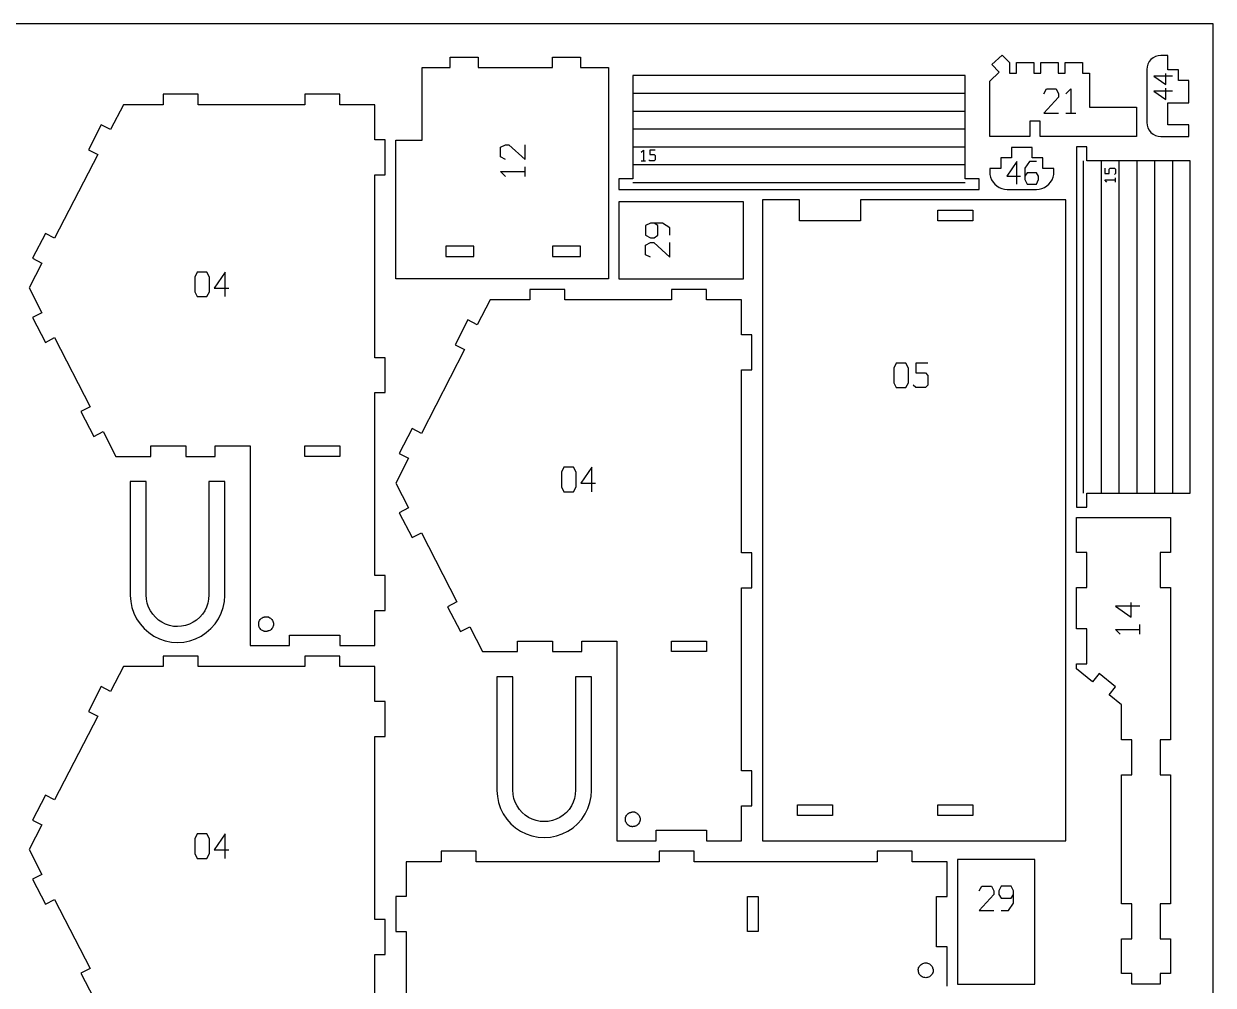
# Model space of a CAD drawing. Header units: millimetres. Extents: x 0 to 600, y 0 to 450.
# Drawn here: x 259.8 to 600, y 174.9 to 450 of the extents above; entities that cross this region are included whole.
import ezdxf

# ---------------------------------------------------------------- set-up
doc = ezdxf.new("R2010")
doc.units = ezdxf.units.MM
for name, color, linetype in [('CUT', 1, 'Continuous'), ('ENGRAVE', 5, 'Continuous'), ('SHEET', 8, 'Continuous')]:
    doc.layers.add(name, color=color, linetype=linetype)

msp = doc.modelspace()

# ---------------------------------------------------------------- linework, layer by layer
at = {"layer": 'CUT'}
for p, q in [((381.78, 440.47), (389.78, 440.47)), ((381.78, 437.47), (381.78, 440.47)), ((389.78, 440.47), (389.78, 437.47)), ((411.02, 440.47), (419.02, 440.47)), ((411.02, 437.47), (411.02, 440.47)), ((419.02, 440.47), (419.02, 437.47)), ((536.72, 438.31), (539.63, 441.06)), ((539.63, 441.06), (541.69, 438.88)), ((541.69, 438.88), (541.69, 435.88)), ((543.69, 435.88), (543.69, 438.88)), ((543.69, 438.88), (548.65, 438.88)), ((548.65, 438.88), (548.65, 435.88)), ((550.65, 435.88), (550.65, 438.88)), ((550.65, 438.88), (555.62, 438.88)), ((555.62, 438.88), (555.62, 435.88)), ((557.62, 435.88), (557.62, 438.88)), ((557.62, 438.88), (562.58, 438.88)), ((562.58, 438.88), (562.58, 435.88)), ((581.71, 439.17), (581.34, 438.48)), ((582.2, 439.78), (581.71, 439.17)), ((582.81, 440.27), (582.2, 439.78)), ((583.5, 440.64), (582.81, 440.27)), ((584.25, 440.87), (583.5, 440.64)), ((585.03, 440.95), (584.25, 440.87)), ((587.03, 440.95), (585.03, 440.95)), ((587.03, 436.81), (587.03, 440.95)), ((373.78, 437.47), (381.78, 437.47)), ((373.78, 416.7), (373.78, 437.47)), ((389.78, 437.47), (411.02, 437.47)), ((419.02, 437.47), (427.02, 437.47)), ((427.02, 437.47), (427.02, 377)), ((536.08, 433.57), (538.79, 436.13)), ((538.79, 436.13), (536.72, 438.31)), ((541.69, 435.88), (543.69, 435.88)), ((548.65, 435.88), (550.65, 435.88)), ((555.62, 435.88), (557.62, 435.88)), ((562.58, 435.88), (564.58, 435.88)), ((564.58, 435.88), (564.58, 426.13)), ((581.11, 437.73), (581.03, 436.95)), ((581.03, 436.95), (581.03, 421.77)), ((581.34, 438.48), (581.11, 437.73)), ((590.03, 436.81), (587.03, 436.81)), ((590.03, 433.81), (590.03, 436.81)), ((529.07, 435.22), (434.02, 435.22)), ((434.02, 435.22), (434.02, 405.63)), ((529.07, 405.63), (529.07, 435.22)), ((536.08, 417.77), (536.08, 433.57)), ((593.03, 433.81), (590.03, 433.81)), ((593.03, 427.38), (593.03, 433.81)), ((299.65, 429.83), (299.65, 426.83)), ((309.65, 429.83), (299.65, 429.83)), ((309.65, 426.83), (309.65, 429.83)), ((340.17, 429.83), (340.17, 426.83)), ((350.17, 429.83), (340.17, 429.83)), ((350.17, 426.83), (350.17, 429.83)), ((434.02, 430.12), (529.07, 430.12)), ((288.27, 426.83), (284.61, 419.72)), ((299.65, 426.83), (288.27, 426.83)), ((340.17, 426.83), (309.65, 426.83)), ((360.17, 426.83), (350.17, 426.83)), ((360.17, 416.83), (360.17, 426.83)), ((564.58, 426.13), (578.03, 426.13)), ((578.03, 426.13), (578.03, 417.77)), ((587.03, 427.38), (593.03, 427.38)), ((587.03, 421.12), (587.03, 427.38)), ((434.02, 425.02), (529.07, 425.02)), ((547.55, 422.13), (547.55, 417.77)), ((550.55, 422.13), (547.55, 422.13)), ((550.55, 417.77), (550.55, 422.13)), ((281.94, 421.09), (278.28, 413.98)), ((284.61, 419.72), (281.94, 421.09)), ((434.02, 419.93), (529.07, 419.93)), ((581.03, 421.77), (581.11, 420.99)), ((581.11, 420.99), (581.34, 420.24)), ((581.34, 420.24), (581.71, 419.55)), ((581.71, 419.55), (582.2, 418.94)), ((582.2, 418.94), (582.81, 418.44)), ((593.03, 421.12), (587.03, 421.12)), ((593.03, 417.77), (593.03, 421.12)), ((363.17, 416.83), (360.17, 416.83)), ((363.17, 406.82), (363.17, 416.83)), ((366.17, 416.7), (373.78, 416.7)), ((366.17, 377), (366.17, 416.7)), ((547.55, 417.77), (536.08, 417.77)), ((578.03, 417.77), (550.55, 417.77)), ((582.81, 418.44), (583.5, 418.07)), ((583.5, 418.07), (584.25, 417.84)), ((584.25, 417.84), (585.03, 417.77)), ((585.03, 417.77), (593.03, 417.77)), ((280.95, 412.6), (268.61, 388.65)), ((278.28, 413.98), (280.95, 412.6)), ((434.02, 414.83), (529.07, 414.83)), ((542.28, 414.64), (542.28, 411.64)), ((548.24, 414.64), (542.28, 414.64)), ((548.24, 411.64), (548.24, 414.64)), ((560.85, 414.77), (560.85, 311.71)), ((563.85, 414.77), (560.85, 414.77)), ((563.85, 410.77), (563.85, 414.77)), ((434.02, 409.73), (529.07, 409.73)), ((536.08, 408.64), (536.08, 407.63)), ((539.28, 408.64), (536.08, 408.64)), ((539.28, 411.64), (539.28, 408.64)), ((542.28, 411.64), (539.28, 411.64)), ((551.24, 411.64), (548.24, 411.64)), ((551.24, 408.64), (551.24, 411.64)), ((554.46, 408.64), (551.24, 408.64)), ((554.46, 407.63), (554.46, 408.64)), ((562.85, 410.77), (562.85, 315.71)), ((593.44, 410.77), (563.85, 410.77)), ((567.95, 410.77), (567.95, 315.71)), ((573.05, 410.77), (573.05, 315.71)), ((578.14, 410.77), (578.14, 315.71)), ((583.24, 410.77), (583.24, 315.71)), ((588.34, 410.77), (588.34, 315.71)), ((593.44, 315.71), (593.44, 410.77)), ((360.17, 354.47), (360.17, 406.82)), ((360.17, 406.82), (363.17, 406.82)), ((434.02, 405.63), (430.02, 405.63)), ((430.02, 405.63), (430.02, 402.63)), ((533.08, 405.63), (529.07, 405.63)), ((533.08, 402.63), (533.08, 405.63)), ((536.08, 407.63), (536.14, 406.85)), ((536.14, 406.85), (536.32, 406.09)), ((536.32, 406.09), (536.62, 405.36)), ((536.62, 405.36), (537.03, 404.7)), ((553.5, 404.7), (553.91, 405.36)), ((553.91, 405.36), (554.21, 406.09)), ((554.21, 406.09), (554.4, 406.85)), ((554.4, 406.85), (554.46, 407.63)), ((430.02, 402.63), (533.08, 402.63)), ((434.02, 404.63), (529.07, 404.63)), ((537.03, 404.7), (537.54, 404.1)), ((537.54, 404.1), (538.14, 403.59)), ((538.14, 403.59), (538.81, 403.18)), ((538.81, 403.18), (539.53, 402.88)), ((539.53, 402.88), (540.29, 402.7)), ((540.29, 402.7), (541.08, 402.63)), ((541.08, 402.63), (549.46, 402.63)), ((549.46, 402.63), (550.24, 402.7)), ((550.24, 402.7), (551, 402.88)), ((551, 402.88), (551.73, 403.18)), ((551.73, 403.18), (552.4, 403.59)), ((552.4, 403.59), (552.99, 404.1)), ((552.99, 404.1), (553.5, 404.7)), ((465.68, 399.06), (430.02, 399.06)), ((430.02, 399.06), (430.02, 377)), ((465.68, 377), (465.68, 399.06)), ((471.06, 399.63), (471.06, 216.28)), ((481.64, 399.63), (471.06, 399.63)), ((481.64, 393.63), (481.64, 399.63)), ((499.13, 399.63), (499.13, 393.63)), ((557.85, 399.63), (499.13, 399.63)), ((557.85, 216.28), (557.85, 399.63)), ((521.23, 393.63), (521.23, 396.63)), ((521.23, 396.63), (531.23, 396.63)), ((531.23, 396.63), (531.23, 393.63)), ((499.13, 393.63), (481.64, 393.63)), ((531.23, 393.63), (521.23, 393.63)), ((265.95, 390.03), (262.28, 382.91)), ((268.61, 388.65), (265.95, 390.03)), ((388.47, 386.38), (380.47, 386.38)), ((380.47, 386.38), (380.47, 383.38)), ((388.47, 383.38), (388.47, 386.38)), ((419.02, 386.38), (411.02, 386.38)), ((411.02, 386.38), (411.02, 383.38)), ((419.02, 383.38), (419.02, 386.38)), ((264.95, 381.54), (261.29, 374.43)), ((262.28, 382.91), (264.95, 381.54)), ((380.47, 383.38), (388.47, 383.38)), ((411.02, 383.38), (419.02, 383.38)), ((261.29, 374.43), (264.95, 367.31)), ((427.02, 377), (366.17, 377)), ((430.02, 377), (465.68, 377)), ((393.16, 371), (389.5, 363.88)), ((404.54, 371), (393.16, 371)), ((404.54, 374), (404.54, 371)), ((414.54, 374), (404.54, 374)), ((414.54, 371), (414.54, 374)), ((445.06, 371), (414.54, 371)), ((445.06, 374), (445.06, 371)), ((455.06, 374), (445.06, 374)), ((455.06, 371), (455.06, 374)), ((465.06, 371), (455.06, 371)), ((465.06, 360.99), (465.06, 371)), ((264.95, 367.31), (262.28, 365.94)), ((262.28, 365.94), (265.95, 358.83)), ((386.83, 365.26), (383.17, 358.14)), ((389.5, 363.88), (386.83, 365.26)), ((468.06, 360.99), (465.06, 360.99)), ((468.06, 350.99), (468.06, 360.99)), ((265.95, 358.83), (268.61, 360.2)), ((268.61, 360.2), (278.8, 340.43)), ((383.17, 358.14), (385.83, 356.77)), ((363.17, 354.47), (360.17, 354.47)), ((363.17, 344.47), (363.17, 354.47)), ((385.83, 356.77), (373.5, 332.82)), ((465.06, 298.64), (465.06, 350.99)), ((465.06, 350.99), (468.06, 350.99)), ((360.17, 292.11), (360.17, 344.47)), ((360.17, 344.47), (363.17, 344.47)), ((278.8, 340.43), (276.13, 339.05)), ((276.13, 339.05), (279.79, 331.94)), ((370.83, 334.19), (367.17, 327.08)), ((373.5, 332.82), (370.83, 334.19)), ((279.79, 331.94), (282.46, 333.31)), ((282.46, 333.31), (286.12, 326.2)), ((296.13, 326.2), (296.13, 329.2)), ((296.13, 329.2), (306.13, 329.2)), ((306.13, 329.2), (306.13, 326.2)), ((314.51, 326.2), (314.51, 329.2)), ((314.51, 329.2), (324.51, 329.2)), ((324.51, 329.2), (324.51, 272.11)), ((340.17, 326.2), (340.17, 329.2)), ((340.17, 329.2), (350.17, 329.2)), ((350.17, 329.2), (350.17, 326.2)), ((367.17, 327.08), (369.84, 325.71)), ((286.12, 326.2), (296.13, 326.2)), ((306.13, 326.2), (314.51, 326.2)), ((350.17, 326.2), (340.17, 326.2)), ((369.84, 325.71), (366.17, 318.59)), ((290.26, 319.01), (290.26, 286.47)), ((294.79, 319.01), (290.26, 319.01)), ((294.79, 286.62), (294.79, 319.01)), ((312.74, 319.01), (312.74, 286.62)), ((317.27, 319.01), (312.74, 319.01)), ((317.27, 286.47), (317.27, 319.01)), ((366.17, 318.59), (369.84, 311.48)), ((563.85, 311.71), (563.85, 315.71)), ((563.85, 315.71), (593.44, 315.71)), ((369.84, 311.48), (367.17, 310.11)), ((367.17, 310.11), (370.83, 302.99)), ((560.85, 311.71), (563.85, 311.71)), ((560.85, 308.71), (587.8, 308.71)), ((560.85, 298.71), (560.85, 308.71)), ((587.8, 308.71), (587.8, 298.71)), ((370.83, 302.99), (373.5, 304.37)), ((373.5, 304.37), (383.68, 284.59)), ((468.06, 298.64), (465.06, 298.64)), ((468.06, 288.63), (468.06, 298.64)), ((563.85, 298.71), (560.85, 298.71)), ((563.85, 288.71), (563.85, 298.71)), ((587.8, 298.71), (584.8, 298.71)), ((584.8, 298.71), (584.8, 288.71)), ((363.17, 292.11), (360.17, 292.11)), ((363.17, 282.11), (363.17, 292.11)), ((290.26, 286.47), (290.37, 284.75)), ((294.87, 285.35), (294.79, 286.62)), ((312.74, 286.62), (312.65, 285.35)), ((317.16, 284.75), (317.27, 286.47)), ((465.06, 236.28), (465.06, 288.63)), ((465.06, 288.63), (468.06, 288.63)), ((560.85, 288.71), (563.85, 288.71)), ((560.85, 276.93), (560.85, 288.71)), ((584.8, 288.71), (587.8, 288.71)), ((587.8, 288.71), (587.8, 245.13)), ((290.37, 284.75), (290.71, 283.02)), ((290.71, 283.02), (291.28, 281.35)), ((295.1, 284.2), (294.87, 285.35)), ((295.48, 283.09), (295.1, 284.2)), ((296, 282.03), (295.48, 283.09)), ((312.05, 283.09), (311.53, 282.03)), ((312.43, 284.2), (312.05, 283.09)), ((312.65, 285.35), (312.43, 284.2)), ((316.25, 281.35), (316.81, 283.02)), ((316.81, 283.02), (317.16, 284.75)), ((383.68, 284.59), (381.02, 283.22)), ((381.02, 283.22), (384.68, 276.11)), ((291.28, 281.35), (292.06, 279.76)), ((292.06, 279.76), (293.04, 278.29)), ((296.65, 281.06), (296, 282.03)), ((297.42, 280.18), (296.65, 281.06)), ((298.3, 279.4), (297.42, 280.18)), ((299.28, 278.75), (298.3, 279.4)), ((309.22, 279.4), (308.25, 278.75)), ((310.1, 280.18), (309.22, 279.4)), ((310.88, 281.06), (310.1, 280.18)), ((311.53, 282.03), (310.88, 281.06)), ((314.48, 278.29), (315.46, 279.76)), ((315.46, 279.76), (316.25, 281.35)), ((327.04, 278.78), (327.13, 279.04)), ((327.13, 279.04), (327.25, 279.29)), ((327.25, 279.29), (327.41, 279.52)), ((327.41, 279.52), (327.59, 279.73)), ((327.59, 279.73), (327.8, 279.91)), ((327.8, 279.91), (328.03, 280.07)), ((328.03, 280.07), (328.28, 280.19)), ((328.28, 280.19), (328.54, 280.19)), ((328.54, 280.28), (328.81, 280.28)), ((328.81, 280.33), (329.09, 280.33)), ((329.09, 280.35), (329.37, 280.35)), ((329.37, 280.33), (329.64, 280.33)), ((329.64, 280.28), (329.9, 280.28)), ((329.9, 280.19), (330.15, 280.07)), ((330.15, 280.07), (330.38, 279.91)), ((330.38, 279.91), (330.59, 279.73)), ((330.59, 279.73), (330.77, 279.52)), ((330.77, 279.52), (330.93, 279.29)), ((330.93, 279.29), (331.05, 279.04)), ((331.05, 279.04), (331.14, 278.78)), ((360.17, 272.11), (360.17, 282.11)), ((360.17, 282.11), (363.17, 282.11)), ((293.04, 278.29), (294.21, 276.96)), ((294.21, 276.96), (295.54, 275.8)), ((295.54, 275.8), (297.01, 274.82)), ((300.33, 278.23), (299.28, 278.75)), ((301.44, 277.85), (300.33, 278.23)), ((302.59, 277.55), (301.44, 277.85)), ((303.76, 277.55), (302.59, 277.55)), ((304.93, 277.63), (303.76, 277.55)), ((306.08, 277.85), (304.93, 277.63)), ((307.2, 278.23), (306.08, 277.85)), ((308.25, 278.75), (307.2, 278.23)), ((310.52, 274.82), (311.99, 275.8)), ((311.99, 275.8), (313.32, 276.96)), ((313.32, 276.96), (314.48, 278.29)), ((326.97, 278.23), (326.99, 278.51)), ((326.99, 277.95), (326.97, 278.23)), ((326.99, 278.51), (327.04, 278.78)), ((327.04, 277.68), (326.99, 277.95)), ((327.13, 277.42), (327.04, 277.68)), ((327.25, 277.17), (327.13, 277.42)), ((327.41, 276.94), (327.25, 277.17)), ((327.59, 276.73), (327.41, 276.94)), ((327.8, 276.55), (327.59, 276.73)), ((328.03, 276.39), (327.8, 276.55)), ((328.28, 276.27), (328.03, 276.39)), ((328.54, 276.18), (328.28, 276.18)), ((328.81, 276.13), (328.54, 276.13)), ((329.09, 276.11), (328.81, 276.11)), ((329.37, 276.13), (329.09, 276.13)), ((329.64, 276.18), (329.37, 276.18)), ((329.9, 276.27), (329.64, 276.27)), ((330.15, 276.39), (329.9, 276.27)), ((330.38, 276.55), (330.15, 276.39)), ((330.59, 276.73), (330.38, 276.55)), ((330.77, 276.94), (330.59, 276.73)), ((330.93, 277.17), (330.77, 276.94)), ((331.05, 277.42), (330.93, 277.17)), ((331.14, 277.68), (331.05, 277.42)), ((331.14, 278.78), (331.19, 278.51)), ((331.19, 277.95), (331.14, 277.68)), ((331.19, 278.51), (331.21, 278.23)), ((331.21, 278.23), (331.19, 277.95)), ((384.68, 276.11), (387.35, 277.48)), ((387.35, 277.48), (391.01, 270.37)), ((563.85, 276.93), (560.85, 276.93)), ((563.85, 266.92), (563.85, 276.93)), ((297.01, 274.82), (298.59, 274.03)), ((298.59, 274.03), (300.27, 273.47)), ((300.27, 273.47), (302, 273.12)), ((302, 273.12), (303.76, 273.01)), ((303.76, 273.01), (305.53, 273.12)), ((305.53, 273.12), (307.26, 273.47)), ((307.26, 273.47), (308.93, 274.03)), ((308.93, 274.03), (310.52, 274.82)), ((335.82, 272.11), (335.82, 275.11)), ((335.82, 275.11), (350.17, 275.11)), ((350.17, 275.11), (350.17, 272.11)), ((401.01, 270.37), (401.01, 273.37)), ((401.01, 273.37), (411.02, 273.37)), ((411.02, 273.37), (411.02, 270.37)), ((419.39, 270.37), (419.39, 273.37)), ((419.39, 273.37), (429.4, 273.37)), ((429.4, 273.37), (429.4, 216.28)), ((445.06, 270.37), (445.06, 273.37)), ((445.06, 273.37), (455.06, 273.37)), ((455.06, 273.37), (455.06, 270.37)), ((299.65, 269.11), (299.65, 266.11)), ((309.65, 269.11), (299.65, 269.11)), ((309.65, 266.11), (309.65, 269.11)), ((324.51, 272.11), (335.82, 272.11)), ((340.17, 269.11), (340.17, 266.11)), ((350.17, 269.11), (340.17, 269.11)), ((350.17, 272.11), (360.17, 272.11)), ((350.17, 266.11), (350.17, 269.11)), ((391.01, 270.37), (401.01, 270.37)), ((411.02, 270.37), (419.39, 270.37)), ((455.06, 270.37), (445.06, 270.37)), ((288.27, 266.11), (284.61, 258.99)), ((299.65, 266.11), (288.27, 266.11)), ((340.17, 266.11), (309.65, 266.11)), ((360.17, 266.11), (350.17, 266.11)), ((360.17, 256.11), (360.17, 266.11)), ((560.85, 266.92), (563.85, 266.92)), ((560.85, 265.48), (560.85, 266.92)), ((565.52, 261.74), (560.85, 265.48)), ((395.14, 263.18), (395.14, 230.63)), ((399.68, 263.18), (395.14, 263.18)), ((399.68, 230.78), (399.68, 263.18)), ((417.63, 263.18), (417.63, 230.78)), ((422.16, 263.18), (417.63, 263.18)), ((422.16, 230.63), (422.16, 263.18)), ((567.4, 264.08), (565.52, 261.74)), ((572.08, 260.32), (567.4, 264.08)), ((281.94, 260.37), (278.28, 253.25)), ((284.61, 258.99), (281.94, 260.37)), ((570.2, 257.98), (572.08, 260.32)), ((363.17, 256.11), (360.17, 256.11)), ((363.17, 246.1), (363.17, 256.11)), ((573.75, 255.14), (570.2, 257.98)), ((280.95, 251.88), (268.61, 227.93)), ((278.28, 253.25), (280.95, 251.88)), ((573.75, 245.13), (573.75, 255.14)), ((360.17, 193.75), (360.17, 246.1)), ((360.17, 246.1), (363.17, 246.1)), ((576.75, 245.13), (573.75, 245.13)), ((576.75, 235.13), (576.75, 245.13)), ((587.8, 245.13), (584.8, 245.13)), ((584.8, 245.13), (584.8, 235.13)), ((468.06, 236.28), (465.06, 236.28)), ((468.06, 226.28), (468.06, 236.28)), ((573.75, 235.13), (576.75, 235.13)), ((573.75, 198.24), (573.75, 235.13)), ((584.8, 235.13), (587.8, 235.13)), ((587.8, 235.13), (587.8, 198.24)), ((265.95, 229.31), (262.28, 222.19)), ((268.61, 227.93), (265.95, 229.31)), ((395.14, 230.63), (395.26, 228.92)), ((395.26, 228.92), (395.6, 227.19)), ((399.76, 229.51), (399.68, 230.78)), ((399.99, 228.36), (399.76, 229.51)), ((400.37, 227.25), (399.99, 228.36)), ((417.31, 228.36), (416.94, 227.25)), ((417.54, 229.51), (417.31, 228.36)), ((417.63, 230.78), (417.54, 229.51)), ((421.7, 227.19), (422.05, 228.92)), ((422.05, 228.92), (422.16, 230.63)), ((395.6, 227.19), (396.17, 225.51)), ((396.17, 225.51), (396.95, 223.93)), ((400.88, 226.2), (400.37, 227.25)), ((401.54, 225.22), (400.88, 226.2)), ((402.31, 224.34), (401.54, 225.22)), ((415.77, 225.22), (414.99, 224.34)), ((416.42, 226.2), (415.77, 225.22)), ((416.94, 227.25), (416.42, 226.2)), ((420.35, 223.93), (421.13, 225.51)), ((421.13, 225.51), (421.7, 227.19)), ((465.06, 216.28), (465.06, 226.28)), ((465.06, 226.28), (468.06, 226.28)), ((481.08, 223.52), (481.08, 226.52)), ((481.08, 226.52), (491.08, 226.52)), ((491.08, 226.52), (491.08, 223.52)), ((521.23, 223.52), (521.23, 226.52)), ((521.23, 226.52), (531.23, 226.52)), ((531.23, 226.52), (531.23, 223.52)), ((262.28, 222.19), (264.95, 220.82)), ((396.95, 223.93), (397.93, 222.46)), ((397.93, 222.46), (399.1, 221.13)), ((403.19, 223.57), (402.31, 224.34)), ((404.17, 222.92), (403.19, 223.57)), ((405.22, 222.4), (404.17, 222.92)), ((406.33, 222.02), (405.22, 222.4)), ((407.48, 221.72), (406.33, 222.02)), ((408.65, 221.72), (407.48, 221.72)), ((409.82, 221.79), (408.65, 221.72)), ((410.97, 222.02), (409.82, 221.79)), ((412.08, 222.4), (410.97, 222.02)), ((413.13, 222.92), (412.08, 222.4)), ((414.11, 223.57), (413.13, 222.92)), ((414.99, 224.34), (414.11, 223.57)), ((418.2, 221.13), (419.37, 222.46)), ((419.37, 222.46), (420.35, 223.93)), ((431.86, 222.4), (431.87, 222.67)), ((431.87, 222.12), (431.86, 222.4)), ((431.87, 222.67), (431.93, 222.95)), ((431.93, 221.85), (431.87, 222.12)), ((431.93, 222.95), (432.02, 223.21)), ((432.02, 221.59), (431.93, 221.85)), ((432.02, 223.21), (432.14, 223.46)), ((432.14, 221.34), (432.02, 221.59)), ((432.14, 223.46), (432.29, 223.69)), ((432.29, 221.11), (432.14, 221.34)), ((432.29, 223.69), (432.48, 223.9)), ((432.48, 223.9), (432.69, 224.08)), ((432.69, 224.08), (432.92, 224.24)), ((432.92, 224.24), (433.17, 224.36)), ((433.17, 224.36), (433.43, 224.36)), ((433.43, 224.45), (433.7, 224.45)), ((433.7, 224.5), (433.98, 224.5)), ((433.98, 224.52), (434.26, 224.52)), ((434.26, 224.5), (434.53, 224.5)), ((434.53, 224.45), (434.79, 224.45)), ((434.79, 224.36), (435.04, 224.24)), ((435.04, 224.24), (435.27, 224.08)), ((435.27, 224.08), (435.48, 223.9)), ((435.48, 223.9), (435.66, 223.69)), ((435.66, 223.69), (435.82, 223.46)), ((435.82, 221.34), (435.66, 221.11)), ((435.82, 223.46), (435.94, 223.21)), ((435.94, 221.59), (435.82, 221.34)), ((435.94, 223.21), (436.03, 222.95)), ((436.03, 221.85), (435.94, 221.59)), ((436.03, 222.95), (436.08, 222.67)), ((436.08, 222.12), (436.03, 221.85)), ((436.08, 222.67), (436.1, 222.4)), ((436.1, 222.4), (436.08, 222.12)), ((491.08, 223.52), (481.08, 223.52)), ((531.23, 223.52), (521.23, 223.52)), ((264.95, 220.82), (261.29, 213.71)), ((399.1, 221.13), (400.43, 219.96)), ((400.43, 219.96), (401.9, 218.98)), ((401.9, 218.98), (403.48, 218.2)), ((403.48, 218.2), (405.15, 217.63)), ((412.15, 217.63), (413.82, 218.2)), ((413.82, 218.2), (415.41, 218.98)), ((415.41, 218.98), (416.88, 219.96)), ((416.88, 219.96), (418.2, 221.13)), ((432.48, 220.9), (432.29, 221.11)), ((432.69, 220.71), (432.48, 220.9)), ((432.92, 220.56), (432.69, 220.71)), ((433.17, 220.44), (432.92, 220.56)), ((433.43, 220.35), (433.17, 220.35)), ((433.7, 220.29), (433.43, 220.29)), ((433.98, 220.28), (433.7, 220.28)), ((434.26, 220.29), (433.98, 220.29)), ((434.53, 220.35), (434.26, 220.35)), ((434.79, 220.44), (434.53, 220.44)), ((435.04, 220.56), (434.79, 220.44)), ((435.27, 220.71), (435.04, 220.56)), ((435.48, 220.9), (435.27, 220.71)), ((435.66, 221.11), (435.48, 220.9)), ((440.7, 216.28), (440.7, 219.28)), ((440.7, 219.28), (455.06, 219.28)), ((455.06, 219.28), (455.06, 216.28)), ((405.15, 217.63), (406.89, 217.29)), ((406.89, 217.29), (408.65, 217.17)), ((408.65, 217.17), (410.41, 217.29)), ((410.41, 217.29), (412.15, 217.63)), ((429.4, 216.28), (440.7, 216.28)), ((455.06, 216.28), (465.06, 216.28)), ((471.06, 216.28), (557.85, 216.28)), ((261.29, 213.71), (264.95, 206.59)), ((389.18, 213.28), (379.18, 213.28)), ((379.18, 213.28), (379.18, 210.27)), ((389.18, 210.27), (389.18, 213.28)), ((451.54, 213.28), (441.53, 213.28)), ((441.53, 213.28), (441.53, 210.27)), ((451.54, 210.27), (451.54, 213.28)), ((513.89, 213.28), (503.89, 213.28)), ((503.89, 213.28), (503.89, 210.27)), ((513.89, 210.27), (513.89, 213.28)), ((379.18, 210.27), (369.17, 210.27)), ((369.17, 210.27), (369.17, 200.27)), ((441.53, 210.27), (389.18, 210.27)), ((503.89, 210.27), (451.54, 210.27)), ((523.9, 210.27), (513.89, 210.27)), ((523.9, 200.27), (523.9, 210.27)), ((526.9, 210.89), (526.9, 175.23)), ((548.96, 210.89), (526.9, 210.89)), ((548.96, 175.23), (548.96, 210.89)), ((264.95, 206.59), (262.28, 205.22)), ((262.28, 205.22), (265.95, 198.1)), ((265.95, 198.1), (268.61, 199.48)), ((268.61, 199.48), (278.8, 179.71)), ((369.17, 200.27), (366.17, 200.27)), ((366.17, 200.27), (366.17, 190.27)), ((466.8, 200.27), (469.8, 200.27)), ((466.8, 190.27), (466.8, 200.27)), ((469.8, 200.27), (469.8, 190.27)), ((520.89, 200.27), (523.9, 200.27)), ((520.89, 185.92), (520.89, 200.27)), ((576.75, 198.24), (573.75, 198.24)), ((576.75, 188.24), (576.75, 198.24)), ((587.8, 198.24), (584.8, 198.24)), ((584.8, 198.24), (584.8, 188.24)), ((363.17, 193.75), (360.17, 193.75)), ((363.17, 183.75), (363.17, 193.75)), ((366.17, 190.27), (369.17, 190.27)), ((369.17, 190.27), (369.17, 159.75)), ((469.8, 190.27), (466.8, 190.27)), ((573.75, 188.24), (576.75, 188.24)), ((573.75, 178.24), (573.75, 188.24)), ((584.8, 188.24), (587.8, 188.24)), ((587.8, 188.24), (587.8, 178.24)), ((360.17, 131.39), (360.17, 183.75)), ((360.17, 183.75), (363.17, 183.75)), ((523.9, 185.92), (520.89, 185.92)), ((523.9, 174.61), (523.9, 185.92)), ((515.94, 180.25), (516.09, 180.48)), ((516.09, 180.48), (516.27, 180.69)), ((516.27, 180.69), (516.48, 180.87)), ((516.48, 180.87), (516.71, 181.03)), ((516.71, 181.03), (516.96, 181.15)), ((516.96, 181.15), (517.22, 181.24)), ((517.22, 181.24), (517.5, 181.3)), ((517.5, 181.3), (517.77, 181.31)), ((517.77, 181.31), (518.05, 181.3)), ((518.05, 181.3), (518.32, 181.24)), ((518.32, 181.24), (518.58, 181.15)), ((518.58, 181.15), (518.83, 181.03)), ((518.83, 181.03), (519.06, 180.87)), ((519.06, 180.87), (519.27, 180.69)), ((519.27, 180.69), (519.46, 180.48)), ((519.46, 180.48), (519.61, 180.25)), ((278.8, 179.71), (276.13, 178.33)), ((276.13, 178.33), (279.79, 171.22)), ((515.65, 179.19), (515.65, 179.47)), ((515.67, 179.47), (515.67, 179.74)), ((515.67, 178.91), (515.67, 179.19)), ((515.72, 179.74), (515.72, 180)), ((515.72, 178.64), (515.72, 178.91)), ((515.81, 180), (515.94, 180.25)), ((515.81, 178.38), (515.81, 178.64)), ((515.94, 178.13), (515.81, 178.38)), ((516.09, 177.9), (515.94, 178.13)), ((516.27, 177.69), (516.09, 177.9)), ((516.48, 177.51), (516.27, 177.69)), ((516.71, 177.35), (516.48, 177.51)), ((516.96, 177.23), (516.71, 177.35)), ((517.22, 177.14), (516.96, 177.23)), ((517.5, 177.09), (517.22, 177.14)), ((517.77, 177.07), (517.5, 177.09)), ((518.05, 177.09), (517.77, 177.07)), ((518.32, 177.14), (518.05, 177.09)), ((518.58, 177.23), (518.32, 177.14)), ((518.83, 177.35), (518.58, 177.23)), ((519.06, 177.51), (518.83, 177.35)), ((519.27, 177.69), (519.06, 177.51)), ((519.46, 177.9), (519.27, 177.69)), ((519.61, 178.13), (519.46, 177.9)), ((519.61, 180.25), (519.73, 180)), ((519.73, 178.38), (519.61, 178.13)), ((519.73, 180), (519.73, 179.74)), ((519.82, 179.74), (519.82, 179.47)), ((519.82, 178.64), (519.82, 178.38)), ((519.88, 179.47), (519.88, 179.19)), ((519.88, 178.91), (519.88, 178.64)), ((519.89, 179.19), (519.89, 178.91)), ((576.75, 178.24), (573.75, 178.24)), ((576.75, 175.23), (576.75, 178.24)), ((587.8, 178.24), (584.8, 178.24)), ((584.8, 178.24), (584.8, 175.23)), ((526.9, 175.23), (548.96, 175.23)), ((584.8, 175.23), (576.75, 175.23))]:
    msp.add_line(p, q, dxfattribs=at)
at = {"layer": 'ENGRAVE'}
for p, q in [((586.47, 432.61), (586.47, 435.78)), ((588.32, 434.99), (583.04, 434.99)), ((583.04, 434.99), (586.47, 432.61)), ((551.58, 430), (552.28, 431.4)), ((555.78, 429.02), (551.58, 424.4)), ((552.28, 431.4), (555.08, 431.4)), ((555.08, 431.4), (555.78, 430)), ((555.78, 430), (555.78, 429.02)), ((557.88, 430), (559.28, 431.4)), ((559.28, 431.4), (559.28, 424.4)), ((588.32, 430.76), (583.04, 430.76)), ((583.04, 430.76), (586.47, 428.38)), ((586.47, 428.38), (586.47, 431.55)), ((551.58, 424.4), (555.78, 424.4)), ((557.88, 424.4), (560.68, 424.4)), ((396.18, 414.69), (397.58, 415.39)), ((397.58, 415.39), (398.56, 415.39)), ((398.56, 415.39), (403.18, 411.19)), ((403.18, 411.19), (403.18, 415.39)), ((396.18, 411.89), (396.18, 414.69)), ((397.58, 411.19), (396.18, 411.89)), ((436.4, 413.22), (437.01, 413.83)), ((437.01, 413.83), (437.01, 410.76)), ((440.39, 413.83), (438.85, 413.83)), ((438.85, 413.83), (438.85, 412.6)), ((438.85, 412.6), (440.08, 412.6)), ((440.08, 412.6), (440.39, 412.3)), ((440.39, 412.3), (440.39, 411.07)), ((403.18, 406.29), (403.18, 409.09)), ((436.4, 410.76), (437.63, 410.76)), ((438.85, 410.76), (438.55, 411.07)), ((440.08, 410.76), (438.85, 410.76)), ((440.39, 411.07), (440.08, 410.76)), ((543.87, 410.64), (540.94, 406.4)), ((543.87, 404.12), (543.87, 410.64)), ((547.45, 410.64), (546.15, 408.68)), ((546.15, 408.68), (546.15, 405.42)), ((549.41, 410.64), (547.45, 410.64)), ((568.98, 408.7), (568.98, 407.16)), ((570.21, 408.39), (570.51, 408.7)), ((570.21, 407.16), (570.21, 408.39)), ((570.51, 408.7), (571.74, 408.7)), ((571.74, 408.7), (572.05, 408.39)), ((572.05, 408.39), (572.05, 407.16)), ((397.58, 406.29), (396.18, 407.69)), ((396.18, 407.69), (403.18, 407.69)), ((540.94, 406.4), (544.85, 406.4)), ((546.8, 407.38), (546.15, 406.4)), ((546.15, 405.42), (546.8, 404.12)), ((549.41, 407.38), (546.8, 407.38)), ((550.06, 406.4), (549.41, 407.38)), ((549.41, 404.12), (550.06, 405.42)), ((550.06, 405.42), (550.06, 406.4)), ((568.98, 407.16), (570.21, 407.16)), ((569.59, 404.71), (568.98, 405.32)), ((568.98, 405.32), (572.05, 405.32)), ((572.05, 407.16), (571.74, 406.86)), ((572.05, 404.71), (572.05, 405.94)), ((546.8, 404.12), (549.41, 404.12)), ((439.02, 392.99), (437.62, 392.29)), ((437.62, 392.29), (437.62, 389.49)), ((442.52, 392.99), (439.02, 392.99)), ((441.12, 392.29), (440.07, 392.99)), ((441.12, 389.49), (441.12, 392.29)), ((444.62, 391.59), (442.52, 392.99)), ((444.62, 389.49), (444.62, 391.59)), ((437.62, 389.49), (439.02, 388.79)), ((439.02, 388.79), (440.07, 388.79)), ((440.07, 388.79), (441.12, 389.49)), ((437.62, 386.69), (439.02, 387.39)), ((437.62, 383.89), (437.62, 386.69)), ((439.02, 387.39), (440, 387.39)), ((440, 387.39), (444.62, 383.19)), ((444.62, 383.19), (444.62, 387.39)), ((439.02, 383.19), (437.62, 383.89)), ((309.38, 378.94), (308.68, 377.54)), ((312.18, 378.94), (309.38, 378.94)), ((312.88, 377.54), (312.18, 378.94)), ((317.43, 378.94), (314.28, 374.39)), ((317.43, 371.94), (317.43, 378.94)), ((308.68, 377.54), (308.68, 373.34)), ((312.88, 373.34), (312.88, 377.54)), ((314.28, 374.39), (318.48, 374.39)), ((308.68, 373.34), (309.38, 371.94)), ((309.38, 371.94), (312.18, 371.94)), ((312.18, 371.94), (312.88, 373.34)), ((509.32, 352.91), (508.62, 351.51)), ((508.62, 351.51), (508.62, 347.31)), ((512.12, 352.91), (509.32, 352.91)), ((512.82, 351.51), (512.12, 352.91)), ((512.82, 347.31), (512.82, 351.51)), ((518.42, 352.91), (514.92, 352.91)), ((514.92, 352.91), (514.92, 350.11)), ((508.62, 347.31), (509.32, 345.91)), ((512.12, 345.91), (512.82, 347.31)), ((514.92, 350.11), (517.72, 350.11)), ((517.72, 350.11), (518.42, 349.41)), ((518.42, 349.41), (518.42, 346.61)), ((509.32, 345.91), (512.12, 345.91)), ((514.92, 345.91), (514.22, 346.61)), ((517.72, 345.91), (514.92, 345.91)), ((518.42, 346.61), (517.72, 345.91)), ((414.26, 323.11), (413.56, 321.71)), ((413.56, 321.71), (413.56, 317.51)), ((417.06, 323.11), (414.26, 323.11)), ((417.76, 321.71), (417.06, 323.11)), ((417.76, 317.51), (417.76, 321.71)), ((422.31, 323.11), (419.16, 318.56)), ((422.31, 316.11), (422.31, 323.11)), ((413.56, 317.51), (414.26, 316.11)), ((417.06, 316.11), (417.76, 317.51)), ((419.16, 318.56), (423.36, 318.56)), ((414.26, 316.11), (417.06, 316.11)), ((579.03, 283.39), (572.03, 283.39)), ((572.03, 283.39), (576.58, 280.24)), ((576.58, 280.24), (576.58, 284.44)), ((573.43, 275.34), (572.03, 276.74)), ((572.03, 276.74), (579.03, 276.74)), ((579.03, 275.34), (579.03, 278.14)), ((309.38, 218.22), (308.68, 216.82)), ((312.18, 218.22), (309.38, 218.22)), ((312.88, 216.82), (312.18, 218.22)), ((317.43, 218.22), (314.28, 213.67)), ((317.43, 211.22), (317.43, 218.22)), ((308.68, 216.82), (308.68, 212.62)), ((312.88, 212.62), (312.88, 216.82)), ((308.68, 212.62), (309.38, 211.22)), ((309.38, 211.22), (312.18, 211.22)), ((312.18, 211.22), (312.88, 212.62)), ((314.28, 213.67), (318.48, 213.67)), ((533.09, 201.89), (533.79, 203.29)), ((537.29, 200.91), (533.09, 196.29)), ((533.79, 203.29), (536.59, 203.29)), ((536.59, 203.29), (537.29, 201.89)), ((537.29, 201.89), (537.29, 200.91)), ((539.39, 203.29), (538.69, 201.89)), ((538.69, 201.89), (538.69, 200.84)), ((538.69, 200.84), (539.39, 199.79)), ((542.19, 203.29), (539.39, 203.29)), ((542.89, 201.89), (542.19, 203.29)), ((542.19, 199.79), (542.89, 200.84)), ((542.89, 198.39), (542.89, 201.89)), ((539.39, 199.79), (542.19, 199.79)), ((541.49, 196.29), (542.89, 198.39)), ((533.09, 196.29), (537.29, 196.29)), ((539.39, 196.29), (541.49, 196.29))]:
    msp.add_line(p, q, dxfattribs=at)
at = {"layer": 'SHEET'}
for p, q in [((600, 450), (0, 450)), ((600, 0), (600, 450))]:
    msp.add_line(p, q, dxfattribs=at)

doc.saveas('drawing.dxf')
